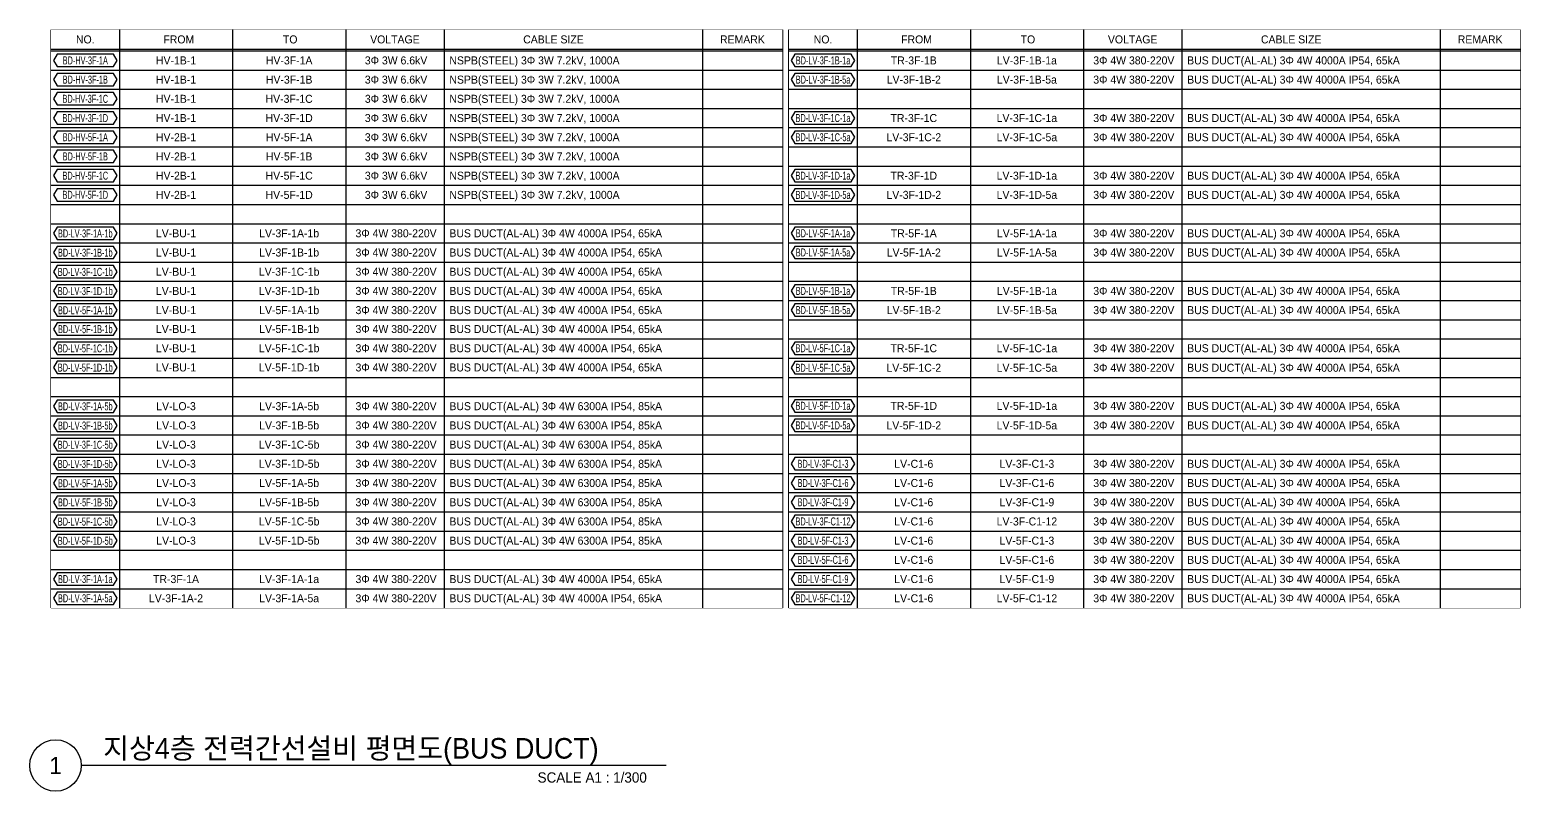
# Model space of a CAD drawing. Header units: millimetres. Extents: x 28486 to 374549, y -351975 to 868946.
# Drawn here: x 84228 to 214557, y 365250 to 431838 of the extents above; entities that cross this region are included whole.
import ezdxf
from ezdxf.enums import TextEntityAlignment as Align

# ---------------------------------------------------------------- set-up
doc = ezdxf.new("R2010")
doc.units = ezdxf.units.MM
doc.header["$LTSCALE"] = 150
for name, color, linetype in [('-----26 Electrical Cable Tray_HV_발전기 B', 103, 'Continuous'), ('-----29 Cable Schedule', 1, 'Continuous'), ('-----29 주기', 1, 'Continuous'), ('-----30 Text', 2, 'Continuous'), ('-----41 Drawing Title', 2, 'Continuous')]:
    doc.layers.add(name, color=color, linetype=linetype)
doc.styles.add('ELEC', font='')
doc.styles.get('ELEC').set_extended_font_data('Dotum')

msp = doc.modelspace()

# ---------------------------------------------------------------- linework, layer by layer
at = {"layer": '-----29 Cable Schedule', "color": 3, "elevation": 0}
msp.add_lwpolyline([(86090, 431838), (150044, 431838), (150044, 381282), (86090, 381282)], close=True, dxfattribs=at)
at = {"layer": '-----41 Drawing Title', "color": 7}
msp.add_line((139872, 367500), (88728, 367500), dxfattribs=at)
msp.add_circle((86478, 367500), 2250, dxfattribs=at)

# ---------------------------------------------------------------- texts
at = {"layer": '-----41 Drawing Title', "color": 2, "style": 'ELEC'}
msp.add_text('지상4층 전력간선설비 평면도(BUS DUCT)', height=1800, dxfattribs=at).set_placement((90645, 368100))
at = {"layer": '-----41 Drawing Title', "color": 7, "style": 'ELEC'}
msp.add_text('1', height=1500, dxfattribs=at).set_placement((86478, 367500), align=Align.MIDDLE)
at = {"layer": '-----41 Drawing Title', "style": 'ELEC'}
msp.add_text('SCALE A1 : 1/300', height=900, dxfattribs=at).set_placement((138187, 366000), align=Align.RIGHT)

# ---------------------------------------------------------------- next in the draw order: wipeouts: each hides what was drawn before it
at = {"color": 3}
msp.add_wipeout([(86090, 431838), (150044, 431838), (150044, 381282), (86090, 381282)], dxfattribs=at).translate(0, 0, 0).dxf.layer = '-----26 Electrical Cable Tray_HV_발전기 B'

# ---------------------------------------------------------------- next in the draw order: linework, layer by layer
at = {"layer": '-----29 Cable Schedule'}
for p, q in [((92070, 431838, 0), (92070, 430002, 0)), ((101961, 431838, 0), (101961, 430002, 0)), ((111853, 431838, 0), (111853, 430002, 0)), ((120464, 431838, 0), (120464, 430002, 0)), ((143044, 431838, 0), (143044, 430002, 0))]:
    msp.add_line(p, q, dxfattribs=at)
at = {"layer": '-----29 Cable Schedule', "color": 3}
for p, q in [((86090, 430158, 0), (150044, 430158, 0)), ((86090, 430002, 0), (150044, 430002, 0))]:
    msp.add_line(p, q, dxfattribs=at)
at = {"layer": '-----29 Cable Schedule', "color": 1}
for p, q in [((92070, 430002, 0), (92070, 381282, 0)), ((101961, 430002, 0), (101961, 381282, 0)), ((111853, 430002, 0), (111853, 381282, 0)), ((120464, 430002, 0), (120464, 381282, 0)), ((143044, 430002, 0), (143044, 381282, 0)), ((86090, 428322, 0), (150044, 428322, 0)), ((86090, 426642, 0), (150044, 426642, 0)), ((86090, 424962, 0), (150044, 424962, 0)), ((86090, 423282, 0), (150044, 423282, 0)), ((86090, 421602, 0), (150044, 421602, 0)), ((86090, 419922, 0), (150044, 419922, 0)), ((86090, 418242, 0), (150044, 418242, 0)), ((86090, 416562, 0), (150044, 416562, 0)), ((86090, 414882, 0), (150044, 414882, 0)), ((86090, 413202, 0), (150044, 413202, 0)), ((86090, 411522, 0), (150044, 411522, 0)), ((86090, 409842, 0), (150044, 409842, 0)), ((86090, 408162, 0), (150044, 408162, 0)), ((86090, 406482, 0), (150044, 406482, 0)), ((86090, 404802, 0), (150044, 404802, 0)), ((86090, 403122, 0), (150044, 403122, 0)), ((86090, 401442, 0), (150044, 401442, 0)), ((86090, 399762, 0), (150044, 399762, 0)), ((86090, 398082, 0), (150044, 398082, 0)), ((86090, 396402, 0), (150044, 396402, 0)), ((86090, 394722, 0), (150044, 394722, 0)), ((86090, 393042, 0), (150044, 393042, 0)), ((86090, 391362, 0), (150044, 391362, 0)), ((86090, 389682, 0), (150044, 389682, 0)), ((86090, 388002, 0), (150044, 388002, 0)), ((86090, 386322, 0), (150044, 386322, 0)), ((86090, 384642, 0), (150044, 384642, 0)), ((86090, 382962, 0), (150044, 382962, 0))]:
    msp.add_line(p, q, dxfattribs=at)
at = {"layer": '-----29 Cable Schedule', "color": 3, "elevation": 0}
msp.add_lwpolyline([(150604, 431838), (214557, 431838), (214557, 381282), (150604, 381282)], close=True, dxfattribs=at)
at = {"layer": '-----29 주기', "elevation": 0}
for points in [[(86610, 429701), (86299, 429162), (86610, 428623), (91549, 428623), (91860, 429162), (91549, 429701)], [(86610, 428021), (86299, 427482), (86610, 426943), (91549, 426943), (91860, 427482), (91549, 428021)], [(86610, 426341), (86299, 425802), (86610, 425263), (91549, 425263), (91860, 425802), (91549, 426341)], [(86610, 424661), (86299, 424122), (86610, 423583), (91549, 423583), (91860, 424122), (91549, 424661)], [(86610, 422981), (86299, 422442), (86610, 421903), (91549, 421903), (91860, 422442), (91549, 422981)], [(86610, 421301), (86299, 420762), (86610, 420223), (91549, 420223), (91860, 420762), (91549, 421301)], [(86610, 419621), (86299, 419082), (86610, 418543), (91549, 418543), (91860, 419082), (91549, 419621)], [(86610, 417941), (86299, 417402), (86610, 416863), (91549, 416863), (91860, 417402), (91549, 417941)], [(86610, 414581), (86299, 414042), (86610, 413503), (91549, 413503), (91860, 414042), (91549, 414581)], [(86610, 412901), (86299, 412362), (86610, 411823), (91549, 411823), (91860, 412362), (91549, 412901)], [(86610, 411221), (86299, 410682), (86610, 410143), (91549, 410143), (91860, 410682), (91549, 411221)], [(86610, 409541), (86299, 409002), (86610, 408463), (91549, 408463), (91860, 409002), (91549, 409541)], [(86610, 407861), (86299, 407322), (86610, 406783), (91549, 406783), (91860, 407322), (91549, 407861)], [(86610, 406210), (86299, 405671), (86610, 405132), (91549, 405132), (91860, 405671), (91549, 406210)], [(86610, 404530), (86299, 403991), (86610, 403452), (91549, 403452), (91860, 403991), (91549, 404530)], [(86610, 402850), (86299, 402311), (86610, 401772), (91549, 401772), (91860, 402311), (91549, 402850)], [(86610, 399461), (86299, 398922), (86610, 398383), (91549, 398383), (91860, 398922), (91549, 399461)], [(86610, 397781), (86299, 397242), (86610, 396703), (91549, 396703), (91860, 397242), (91549, 397781)], [(86610, 396101), (86299, 395562), (86610, 395023), (91549, 395023), (91860, 395562), (91549, 396101)], [(86610, 394421), (86299, 393882), (86610, 393343), (91549, 393343), (91860, 393882), (91549, 394421)], [(86610, 392741), (86299, 392202), (86610, 391663), (91549, 391663), (91860, 392202), (91549, 392741)], [(86610, 391061), (86299, 390522), (86610, 389983), (91549, 389983), (91860, 390522), (91549, 391061)], [(86610, 389381), (86299, 388842), (86610, 388303), (91549, 388303), (91860, 388842), (91549, 389381)], [(86610, 387701), (86299, 387162), (86610, 386623), (91549, 386623), (91860, 387162), (91549, 387701)], [(86610, 384341), (86299, 383802), (86610, 383263), (91549, 383263), (91860, 383802), (91549, 384341)], [(86610, 382661), (86299, 382122), (86610, 381583), (91549, 381583), (91860, 382122), (91549, 382661)]]:
    msp.add_lwpolyline(points, close=True, dxfattribs=at)

# ---------------------------------------------------------------- next in the draw order: texts
at = {"layer": '-----30 Text', "style": 'ELEC'}
msp.add_text('NO.', height=700, dxfattribs=at).set_placement((89080, 430998, 0), align=Align.MIDDLE)
for s, p in [('FROM', (97256, 430998, 0)), ('TO', (106996, 430998, 0)), ('VOLTAGE', (116155, 430998, 0)), ('CABLE SIZE', (130021, 430998, 0)), ('REMARK', (146544, 430998, 0)), ('HV-1B-1', (97015, 429162, 0)), ('HV-3F-1A', (106907, 429162, 0)), ('3Φ 3W 6.6kV', (116257, 429162, 0)), ('HV-1B-1', (97015, 427482, 0)), ('HV-3F-1B', (106907, 427482, 0)), ('3Φ 3W 6.6kV', (116257, 427482, 0)), ('3Φ 3W 6.6kV', (116257, 425802, 0)), ('HV-1B-1', (97015, 425802, 0)), ('HV-3F-1C', (106907, 425802, 0)), ('HV-1B-1', (97015, 424122, 0)), ('HV-3F-1D', (106907, 424122, 0)), ('3Φ 3W 6.6kV', (116257, 424122, 0)), ('HV-2B-1', (97015, 422442, 0)), ('HV-5F-1A', (106907, 422442, 0)), ('3Φ 3W 6.6kV', (116257, 422442, 0)), ('HV-2B-1', (97015, 420762, 0)), ('HV-5F-1B', (106907, 420762, 0)), ('3Φ 3W 6.6kV', (116257, 420762, 0)), ('HV-2B-1', (97015, 419082, 0)), ('HV-5F-1C', (106907, 419082, 0)), ('3Φ 3W 6.6kV', (116257, 419082, 0)), ('HV-2B-1', (97015, 417402, 0)), ('HV-5F-1D', (106907, 417402, 0)), ('3Φ 3W 6.6kV', (116257, 417402, 0)), ('LV-BU-1', (97015, 414042, 0)), ('LV-3F-1A-1b', (106907, 414042, 0)), ('3Φ 4W 380-220V', (116257, 414042, 0)), ('LV-BU-1', (97015, 412362, 0)), ('LV-3F-1B-1b', (106907, 412362, 0)), ('3Φ 4W 380-220V', (116257, 412362, 0)), ('LV-BU-1', (97015, 410682, 0)), ('LV-3F-1C-1b', (106907, 410682, 0)), ('3Φ 4W 380-220V', (116257, 410682, 0)), ('LV-BU-1', (97015, 409002, 0)), ('LV-3F-1D-1b', (106907, 409002, 0)), ('3Φ 4W 380-220V', (116257, 409002, 0)), ('LV-BU-1', (97015, 407322, 0)), ('LV-5F-1A-1b', (106907, 407322, 0)), ('3Φ 4W 380-220V', (116257, 407322, 0)), ('LV-BU-1', (97015, 405671, 0)), ('LV-5F-1B-1b', (106907, 405671, 0)), ('3Φ 4W 380-220V', (116257, 405671, 0)), ('LV-BU-1', (97015, 403991, 0)), ('LV-5F-1C-1b', (106907, 403991, 0)), ('3Φ 4W 380-220V', (116257, 403991, 0)), ('LV-BU-1', (97015, 402311, 0)), ('LV-5F-1D-1b', (106907, 402311, 0)), ('3Φ 4W 380-220V', (116257, 402311, 0)), ('LV-LO-3', (97015, 398922, 0)), ('LV-3F-1A-5b', (106907, 398922, 0)), ('3Φ 4W 380-220V', (116257, 398922, 0)), ('LV-LO-3', (97015, 397242, 0)), ('LV-3F-1B-5b', (106907, 397242, 0)), ('3Φ 4W 380-220V', (116257, 397242, 0)), ('LV-LO-3', (97015, 395562, 0)), ('LV-3F-1C-5b', (106907, 395562, 0)), ('3Φ 4W 380-220V', (116257, 395562, 0)), ('LV-LO-3', (97015, 393882, 0)), ('LV-3F-1D-5b', (106907, 393882, 0)), ('3Φ 4W 380-220V', (116257, 393882, 0)), ('LV-LO-3', (97015, 392202, 0)), ('LV-5F-1A-5b', (106907, 392202, 0)), ('3Φ 4W 380-220V', (116257, 392202, 0)), ('LV-LO-3', (97015, 390522, 0)), ('LV-5F-1B-5b', (106907, 390522, 0)), ('3Φ 4W 380-220V', (116257, 390522, 0)), ('LV-LO-3', (97015, 388842, 0)), ('LV-5F-1C-5b', (106907, 388842, 0)), ('3Φ 4W 380-220V', (116257, 388842, 0)), ('LV-LO-3', (97015, 387162, 0)), ('LV-5F-1D-5b', (106907, 387162, 0)), ('3Φ 4W 380-220V', (116257, 387162, 0)), ('TR-3F-1A', (97015, 383802, 0)), ('LV-3F-1A-1a', (106907, 383802, 0)), ('3Φ 4W 380-220V', (116257, 383802, 0)), ('LV-3F-1A-2', (97015, 382122, 0)), ('LV-3F-1A-5a', (106907, 382122, 0)), ('3Φ 4W 380-220V', (116257, 382122, 0))]:
    msp.add_text(s, height=700, dxfattribs=at).set_placement(p, align=Align.MIDDLE_CENTER)
at = {"layer": '-----30 Text', "linetype": 'Continuous', "style": 'ELEC', "width": 0.6}
for s, p in [('BD-HV-3F-1A', (89080, 429162, 0)), ('BD-HV-3F-1B', (89080, 427482, 0)), ('BD-HV-3F-1C', (89080, 425802, 0)), ('BD-HV-3F-1D', (89080, 424122, 0)), ('BD-HV-5F-1A', (89080, 422442, 0)), ('BD-HV-5F-1B', (89080, 420762, 0)), ('BD-HV-5F-1C', (89080, 419082, 0)), ('BD-HV-5F-1D', (89080, 417402, 0)), ('BD-LV-3F-1A-1b', (89080, 414042, 0)), ('BD-LV-3F-1B-1b', (89080, 412362, 0)), ('BD-LV-3F-1C-1b', (89080, 410682, 0)), ('BD-LV-3F-1D-1b', (89080, 409002, 0)), ('BD-LV-5F-1A-1b', (89080, 407322, 0)), ('BD-LV-5F-1B-1b', (89080, 405671, 0)), ('BD-LV-5F-1C-1b', (89080, 403991, 0)), ('BD-LV-5F-1D-1b', (89080, 402311, 0)), ('BD-LV-3F-1A-5b', (89080, 398922, 0)), ('BD-LV-3F-1B-5b', (89080, 397242, 0)), ('BD-LV-3F-1C-5b', (89080, 395562, 0)), ('BD-LV-3F-1D-5b', (89080, 393882, 0)), ('BD-LV-5F-1A-5b', (89080, 392202, 0)), ('BD-LV-5F-1B-5b', (89080, 390522, 0)), ('BD-LV-5F-1C-5b', (89080, 388842, 0)), ('BD-LV-5F-1D-5b', (89080, 387162, 0)), ('BD-LV-3F-1A-1a', (89080, 383802, 0)), ('BD-LV-3F-1A-5a', (89080, 382122, 0))]:
    msp.add_text(s, height=700, dxfattribs=at).set_placement(p, align=Align.MIDDLE)
at = {"layer": '-----30 Text', "style": 'ELEC'}
for s, p in [('NSPB(STEEL) 3Φ 3W 7.2kV, 1000A', (120921, 429162, 0)), ('NSPB(STEEL) 3Φ 3W 7.2kV, 1000A', (120921, 427482, 0)), ('NSPB(STEEL) 3Φ 3W 7.2kV, 1000A', (120921, 425802, 0)), ('NSPB(STEEL) 3Φ 3W 7.2kV, 1000A', (120921, 424122, 0)), ('NSPB(STEEL) 3Φ 3W 7.2kV, 1000A', (120921, 422442, 0)), ('NSPB(STEEL) 3Φ 3W 7.2kV, 1000A', (120921, 420762, 0)), ('NSPB(STEEL) 3Φ 3W 7.2kV, 1000A', (120921, 419082, 0)), ('NSPB(STEEL) 3Φ 3W 7.2kV, 1000A', (120921, 417402, 0)), ('BUS DUCT(AL-AL) 3Φ 4W 4000A IP54, 65kA', (120921, 414042, 0)), ('BUS DUCT(AL-AL) 3Φ 4W 4000A IP54, 65kA', (120921, 412362, 0)), ('BUS DUCT(AL-AL) 3Φ 4W 4000A IP54, 65kA', (120921, 410682, 0)), ('BUS DUCT(AL-AL) 3Φ 4W 4000A IP54, 65kA', (120921, 409002, 0)), ('BUS DUCT(AL-AL) 3Φ 4W 4000A IP54, 65kA', (120921, 407322, 0)), ('BUS DUCT(AL-AL) 3Φ 4W 4000A IP54, 65kA', (120921, 405671, 0)), ('BUS DUCT(AL-AL) 3Φ 4W 4000A IP54, 65kA', (120921, 403991, 0)), ('BUS DUCT(AL-AL) 3Φ 4W 4000A IP54, 65kA', (120921, 402311, 0)), ('BUS DUCT(AL-AL) 3Φ 4W 6300A IP54, 85kA', (120921, 398922, 0)), ('BUS DUCT(AL-AL) 3Φ 4W 6300A IP54, 85kA', (120921, 397242, 0)), ('BUS DUCT(AL-AL) 3Φ 4W 6300A IP54, 85kA', (120921, 395562, 0)), ('BUS DUCT(AL-AL) 3Φ 4W 6300A IP54, 85kA', (120921, 393882, 0)), ('BUS DUCT(AL-AL) 3Φ 4W 6300A IP54, 85kA', (120921, 392202, 0)), ('BUS DUCT(AL-AL) 3Φ 4W 6300A IP54, 85kA', (120921, 390522, 0)), ('BUS DUCT(AL-AL) 3Φ 4W 6300A IP54, 85kA', (120921, 388842, 0)), ('BUS DUCT(AL-AL) 3Φ 4W 6300A IP54, 85kA', (120921, 387162, 0)), ('BUS DUCT(AL-AL) 3Φ 4W 4000A IP54, 65kA', (120921, 383802, 0)), ('BUS DUCT(AL-AL) 3Φ 4W 4000A IP54, 65kA', (120921, 382122, 0))]:
    msp.add_text(s, height=700, dxfattribs=at).set_placement(p, align=Align.MIDDLE_LEFT)

# ---------------------------------------------------------------- next in the draw order: wipeouts: each hides what was drawn before it
at = {"color": 3}
msp.add_wipeout([(150604, 431838), (214557, 431838), (214557, 381282), (150604, 381282)], dxfattribs=at).translate(0, 0, 0).dxf.layer = '-----26 Electrical Cable Tray_HV_발전기 B'

# ---------------------------------------------------------------- next in the draw order: linework, layer by layer
at = {"layer": '-----29 Cable Schedule'}
for p, q in [((156583, 431838, 0), (156583, 430002, 0)), ((166475, 431838, 0), (166475, 430002, 0)), ((176366, 431838, 0), (176366, 430002, 0)), ((184978, 431838, 0), (184978, 430002, 0)), ((207557, 431838, 0), (207557, 430002, 0))]:
    msp.add_line(p, q, dxfattribs=at)
at = {"layer": '-----29 Cable Schedule', "color": 3}
for p, q in [((150604, 430158, 0), (214557, 430158, 0)), ((150604, 430002, 0), (214557, 430002, 0))]:
    msp.add_line(p, q, dxfattribs=at)
at = {"layer": '-----29 Cable Schedule', "color": 1}
for p, q in [((156583, 430002, 0), (156583, 381282, 0)), ((166475, 430002, 0), (166475, 381282, 0)), ((176366, 430002, 0), (176366, 381282, 0)), ((184978, 430002, 0), (184978, 381282, 0)), ((207557, 430002, 0), (207557, 381282, 0)), ((150604, 428322, 0), (214557, 428322, 0)), ((150604, 426642, 0), (214557, 426642, 0)), ((150604, 424962, 0), (214557, 424962, 0)), ((150604, 423282, 0), (214557, 423282, 0)), ((150604, 421602, 0), (214557, 421602, 0)), ((150604, 419922, 0), (214557, 419922, 0)), ((150604, 418242, 0), (214557, 418242, 0)), ((150604, 416562, 0), (214557, 416562, 0)), ((150604, 414882, 0), (214557, 414882, 0)), ((150604, 413202, 0), (214557, 413202, 0)), ((150604, 411522, 0), (214557, 411522, 0)), ((150604, 409842, 0), (214557, 409842, 0)), ((150604, 408162, 0), (214557, 408162, 0)), ((150604, 406482, 0), (214557, 406482, 0)), ((150604, 404802, 0), (214557, 404802, 0)), ((150604, 403122, 0), (214557, 403122, 0)), ((150604, 401442, 0), (214557, 401442, 0)), ((150604, 399762, 0), (214557, 399762, 0)), ((150604, 398082, 0), (214557, 398082, 0)), ((150604, 396402, 0), (214557, 396402, 0)), ((150604, 394722, 0), (214557, 394722, 0)), ((150604, 393042, 0), (214557, 393042, 0)), ((150604, 391362, 0), (214557, 391362, 0)), ((150604, 389682, 0), (214557, 389682, 0)), ((150604, 388002, 0), (214557, 388002, 0)), ((150604, 386322, 0), (214557, 386322, 0)), ((150604, 384642, 0), (214557, 384642, 0)), ((150604, 382962, 0), (214557, 382962, 0))]:
    msp.add_line(p, q, dxfattribs=at)
at = {"layer": '-----29 주기', "elevation": 0}
for points in [[(151124, 429701), (150813, 429162), (151124, 428623), (156063, 428623), (156374, 429162), (156063, 429701)], [(151124, 428021), (150813, 427482), (151124, 426943), (156063, 426943), (156374, 427482), (156063, 428021)], [(151124, 424661), (150813, 424122), (151124, 423583), (156063, 423583), (156374, 424122), (156063, 424661)], [(151124, 422981), (150813, 422442), (151124, 421903), (156063, 421903), (156374, 422442), (156063, 422981)], [(151124, 419621), (150813, 419082), (151124, 418543), (156063, 418543), (156374, 419082), (156063, 419621)], [(151124, 417941), (150813, 417402), (151124, 416863), (156063, 416863), (156374, 417402), (156063, 417941)], [(151124, 414581), (150813, 414042), (151124, 413503), (156063, 413503), (156374, 414042), (156063, 414581)], [(151124, 412901), (150813, 412362), (151124, 411823), (156063, 411823), (156374, 412362), (156063, 412901)], [(151124, 409541), (150813, 409002), (151124, 408463), (156063, 408463), (156374, 409002), (156063, 409541)], [(151124, 407861), (150813, 407322), (151124, 406783), (156063, 406783), (156374, 407322), (156063, 407861)], [(151124, 404530), (150813, 403991), (151124, 403452), (156063, 403452), (156374, 403991), (156063, 404530)], [(151124, 402821), (150813, 402282), (151124, 401743), (156063, 401743), (156374, 402282), (156063, 402821)], [(151124, 399490), (150813, 398951), (151124, 398412), (156063, 398412), (156374, 398951), (156063, 399490)], [(151124, 397781), (150813, 397242), (151124, 396703), (156063, 396703), (156374, 397242), (156063, 397781)], [(151124, 394421), (150813, 393882), (151124, 393343), (156063, 393343), (156374, 393882), (156063, 394421)], [(151124, 392741), (150813, 392202), (151124, 391663), (156063, 391663), (156374, 392202), (156063, 392741)], [(151124, 391061), (150813, 390522), (151124, 389983), (156063, 389983), (156374, 390522), (156063, 391061)], [(151124, 389381), (150813, 388842), (151124, 388303), (156063, 388303), (156374, 388842), (156063, 389381)], [(151124, 387701), (150813, 387162), (151124, 386623), (156063, 386623), (156374, 387162), (156063, 387701)], [(151124, 386021), (150813, 385482), (151124, 384943), (156063, 384943), (156374, 385482), (156063, 386021)], [(151124, 384341), (150813, 383802), (151124, 383263), (156063, 383263), (156374, 383802), (156063, 384341)], [(151124, 382661), (150813, 382122), (151124, 381583), (156063, 381583), (156374, 382122), (156063, 382661)]]:
    msp.add_lwpolyline(points, close=True, dxfattribs=at)

# ---------------------------------------------------------------- next in the draw order: texts
at = {"layer": '-----30 Text', "style": 'ELEC'}
msp.add_text('NO.', height=700, dxfattribs=at).set_placement((153594, 430998, 0), align=Align.MIDDLE)
for s, p in [('FROM', (161770, 430998, 0)), ('TO', (171509, 430998, 0)), ('VOLTAGE', (180669, 430998, 0)), ('CABLE SIZE', (194535, 430998, 0)), ('REMARK', (211057, 430998, 0)), ('TR-3F-1B', (161529, 429162, 0)), ('LV-3F-1B-1a', (171421, 429162, 0)), ('3Φ 4W 380-220V', (180771, 429162, 0)), ('LV-3F-1B-2', (161529, 427482, 0)), ('LV-3F-1B-5a', (171421, 427482, 0)), ('3Φ 4W 380-220V', (180771, 427482, 0)), ('TR-3F-1C', (161529, 424122, 0)), ('LV-3F-1C-1a', (171421, 424122, 0)), ('3Φ 4W 380-220V', (180771, 424122, 0)), ('LV-3F-1C-2', (161529, 422442, 0)), ('LV-3F-1C-5a', (171421, 422442, 0)), ('3Φ 4W 380-220V', (180771, 422442, 0)), ('TR-3F-1D', (161529, 419082, 0)), ('LV-3F-1D-1a', (171421, 419082, 0)), ('3Φ 4W 380-220V', (180771, 419082, 0)), ('LV-3F-1D-2', (161529, 417402, 0)), ('LV-3F-1D-5a', (171421, 417402, 0)), ('3Φ 4W 380-220V', (180771, 417402, 0)), ('TR-5F-1A', (161529, 414042, 0)), ('LV-5F-1A-1a', (171421, 414042, 0)), ('3Φ 4W 380-220V', (180771, 414042, 0)), ('LV-5F-1A-2', (161529, 412362, 0)), ('LV-5F-1A-5a', (171421, 412362, 0)), ('3Φ 4W 380-220V', (180771, 412362, 0)), ('TR-5F-1B', (161529, 409002, 0)), ('LV-5F-1B-1a', (171421, 409002, 0)), ('3Φ 4W 380-220V', (180771, 409002, 0)), ('LV-5F-1B-2', (161529, 407322, 0)), ('LV-5F-1B-5a', (171421, 407322, 0)), ('3Φ 4W 380-220V', (180771, 407322, 0)), ('TR-5F-1C', (161529, 403991, 0)), ('LV-5F-1C-1a', (171421, 403991, 0)), ('3Φ 4W 380-220V', (180771, 403991, 0)), ('LV-5F-1C-2', (161529, 402282, 0)), ('LV-5F-1C-5a', (171421, 402282, 0)), ('3Φ 4W 380-220V', (180771, 402282, 0)), ('TR-5F-1D', (161529, 398951, 0)), ('LV-5F-1D-1a', (171421, 398951, 0)), ('3Φ 4W 380-220V', (180771, 398951, 0)), ('LV-5F-1D-2', (161529, 397242, 0)), ('LV-5F-1D-5a', (171421, 397242, 0)), ('3Φ 4W 380-220V', (180771, 397242, 0)), ('LV-C1-6', (161529, 393882, 0)), ('LV-3F-C1-3', (171421, 393882, 0)), ('3Φ 4W 380-220V', (180771, 393882, 0)), ('LV-C1-6', (161529, 392202, 0)), ('LV-3F-C1-6', (171421, 392202, 0)), ('3Φ 4W 380-220V', (180771, 392202, 0)), ('LV-C1-6', (161529, 390522, 0)), ('LV-3F-C1-9', (171421, 390522, 0)), ('3Φ 4W 380-220V', (180771, 390522, 0)), ('LV-C1-6', (161529, 388842, 0)), ('LV-3F-C1-12', (171421, 388842, 0)), ('3Φ 4W 380-220V', (180771, 388842, 0)), ('LV-C1-6', (161529, 387162, 0)), ('LV-5F-C1-3', (171421, 387162, 0)), ('3Φ 4W 380-220V', (180771, 387162, 0)), ('LV-C1-6', (161529, 385482, 0)), ('LV-5F-C1-6', (171421, 385482, 0)), ('3Φ 4W 380-220V', (180771, 385482, 0)), ('LV-C1-6', (161529, 383802, 0)), ('LV-5F-C1-9', (171421, 383802, 0)), ('3Φ 4W 380-220V', (180771, 383802, 0)), ('LV-C1-6', (161529, 382122, 0)), ('LV-5F-C1-12', (171421, 382122, 0)), ('3Φ 4W 380-220V', (180771, 382122, 0))]:
    msp.add_text(s, height=700, dxfattribs=at).set_placement(p, align=Align.MIDDLE_CENTER)
at = {"layer": '-----30 Text', "linetype": 'Continuous', "style": 'ELEC', "width": 0.6}
for s, p in [('BD-LV-3F-1B-1a', (153594, 429162, 0)), ('BD-LV-3F-1B-5a', (153594, 427482, 0)), ('BD-LV-3F-1C-1a', (153594, 424122, 0)), ('BD-LV-3F-1C-5a', (153594, 422442, 0)), ('BD-LV-3F-1D-1a', (153594, 419082, 0)), ('BD-LV-3F-1D-5a', (153594, 417402, 0)), ('BD-LV-5F-1A-1a', (153594, 414042, 0)), ('BD-LV-5F-1A-5a', (153594, 412362, 0)), ('BD-LV-5F-1B-1a', (153594, 409002, 0)), ('BD-LV-5F-1B-5a', (153594, 407322, 0)), ('BD-LV-5F-1C-1a', (153594, 403991, 0)), ('BD-LV-5F-1C-5a', (153594, 402282, 0)), ('BD-LV-5F-1D-1a', (153594, 398951, 0)), ('BD-LV-5F-1D-5a', (153594, 397242, 0)), ('BD-LV-3F-C1-3', (153594, 393882, 0)), ('BD-LV-3F-C1-6', (153594, 392202, 0)), ('BD-LV-3F-C1-9', (153594, 390522, 0)), ('BD-LV-3F-C1-12', (153594, 388842, 0)), ('BD-LV-5F-C1-3', (153594, 387162, 0)), ('BD-LV-5F-C1-6', (153594, 385482, 0)), ('BD-LV-5F-C1-9', (153594, 383802, 0)), ('BD-LV-5F-C1-12', (153594, 382122, 0))]:
    msp.add_text(s, height=700, dxfattribs=at).set_placement(p, align=Align.MIDDLE)
at = {"layer": '-----30 Text', "style": 'ELEC'}
for p in [(185435, 429162, 0), (185435, 427482, 0), (185435, 424122, 0), (185435, 422442, 0), (185435, 419082, 0), (185435, 417402, 0), (185435, 414042, 0), (185435, 412362, 0), (185435, 409002, 0), (185435, 407322, 0), (185435, 403991, 0), (185435, 402282, 0), (185435, 398951, 0), (185435, 397242, 0), (185435, 393882, 0), (185435, 392202, 0), (185435, 390522, 0), (185435, 388842, 0), (185435, 387162, 0), (185435, 385482, 0), (185435, 383802, 0), (185435, 382122, 0)]:
    msp.add_text('BUS DUCT(AL-AL) 3Φ 4W 4000A IP54, 65kA', height=700, dxfattribs=at).set_placement(p, align=Align.MIDDLE_LEFT)

doc.saveas('drawing.dxf')
